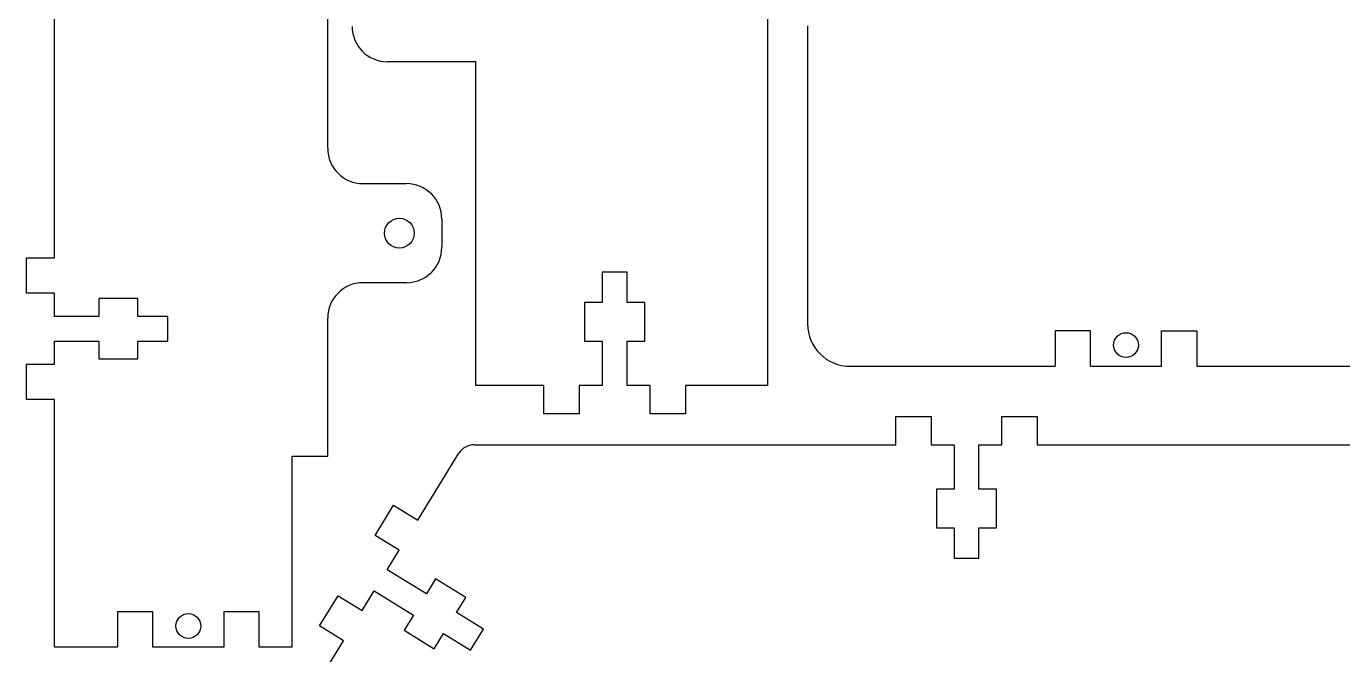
# Model space of a CAD drawing. Header units: millimetres. Extents: x -166 to 219, y -300 to 75.
# Drawn here: x -166.5 to 19.6, y -174.3 to -85.5 of the extents above; entities that cross this region are included whole.
import ezdxf

# ---------------------------------------------------------------- set-up
doc = ezdxf.new("R2010")
doc.units = ezdxf.units.MM

msp = doc.modelspace()

# ---------------------------------------------------------------- linework, layer by layer
at = {"color": 7, "linetype": 'Continuous', "lineweight": 25}
for p, q in [((-61.7, 70.72), (-61.7, -136.28)), ((-162.46, -118.25), (-162.46, -11.25)), ((-123.87, -102.75), (-123.87, -26.75)), ((-56.04, -85.45), (-56.04, -127.56)), ((-102.92, -90.53), (-115.42, -90.53)), ((-102.92, -136.28), (-102.92, -90.53)), ((-118.87, -107.75), (-112.74, -107.75)), ((-107.74, -112.75), (-107.74, -116.75)), ((-166.46, -118.25), (-162.46, -118.25)), ((-166.46, -123.25), (-166.46, -118.25)), ((-85.06, -120.28), (-85.06, -124.53)), ((-81.56, -120.28), (-85.06, -120.28)), ((-81.56, -124.53), (-81.56, -120.28)), ((-112.74, -121.75), (-118.87, -121.75)), ((-162.46, -123.25), (-166.46, -123.25)), ((-162.46, -126.5), (-162.46, -123.25)), ((-156.21, -124), (-156.21, -126.5)), ((-150.71, -124), (-156.21, -124)), ((-150.71, -126.5), (-150.71, -124)), ((-87.56, -124.53), (-87.56, -130.03)), ((-85.06, -124.53), (-87.56, -124.53)), ((-79.06, -124.53), (-81.56, -124.53)), ((-79.06, -130.03), (-79.06, -124.53)), ((-156.21, -126.5), (-162.46, -126.5)), ((-146.46, -126.5), (-150.71, -126.5)), ((-146.46, -130), (-146.46, -126.5)), ((-123.87, -146.25), (-123.87, -126.75)), ((-162.46, -130), (-156.21, -130)), ((-162.46, -133.25), (-162.46, -130)), ((-156.21, -130), (-156.21, -132.5)), ((-150.71, -130), (-146.46, -130)), ((-150.71, -132.5), (-150.71, -130)), ((-87.56, -130.03), (-85.06, -130.03)), ((-85.06, -130.03), (-85.06, -136.28)), ((-81.56, -130.03), (-79.06, -130.03)), ((-81.56, -136.28), (-81.56, -130.03)), ((-21.04, -128.56), (-21.04, -133.56)), ((-16.04, -128.56), (-21.04, -128.56)), ((-16.04, -133.56), (-16.04, -128.56)), ((-6.04, -133.56), (-6.04, -128.56)), ((-6.04, -128.56), (-1.04, -128.56)), ((-1.04, -128.56), (-1.04, -133.56)), ((-166.46, -133.25), (-162.46, -133.25)), ((-166.46, -138.25), (-166.46, -133.25)), ((-156.21, -132.5), (-150.71, -132.5)), ((-50.04, -133.56), (-21.04, -133.56)), ((-16.04, -133.56), (-6.04, -133.56)), ((-1.04, -133.56), (105.96, -133.56)), ((-93.31, -136.28), (-102.92, -136.28)), ((-93.31, -140.28), (-93.31, -136.28)), ((-88.31, -136.28), (-88.31, -140.28)), ((-85.06, -136.28), (-88.31, -136.28)), ((-78.31, -136.28), (-81.56, -136.28)), ((-78.31, -140.28), (-78.31, -136.28)), ((-61.7, -136.28), (-73.31, -136.28)), ((-73.31, -136.28), (-73.31, -140.28)), ((-162.46, -138.25), (-166.46, -138.25)), ((-162.46, -173.25), (-162.46, -138.25)), ((-88.31, -140.28), (-93.31, -140.28)), ((-73.31, -140.28), (-78.31, -140.28)), ((-43.59, -140.65), (-38.59, -140.65)), ((-43.59, -144.65), (-43.59, -140.65)), ((-38.59, -140.65), (-38.59, -144.65)), ((-28.59, -140.65), (-23.59, -140.65)), ((-28.59, -144.65), (-28.59, -140.65)), ((-23.59, -140.65), (-23.59, -144.65)), ((-103.19, -144.65), (-43.59, -144.65)), ((-38.59, -144.65), (-35.34, -144.65)), ((-35.34, -144.65), (-35.34, -150.9)), ((-31.84, -144.65), (-28.59, -144.65)), ((-31.84, -150.9), (-31.84, -144.65)), ((-23.59, -144.65), (83.41, -144.65)), ((-128.87, -173.25), (-128.87, -146.25)), ((-128.87, -146.25), (-123.87, -146.25)), ((-111.14, -155.29), (-105.32, -145.84)), ((-37.84, -150.9), (-37.84, -156.4)), ((-35.34, -150.9), (-37.84, -150.9)), ((-29.34, -150.9), (-31.84, -150.9)), ((-29.34, -156.4), (-29.34, -150.9)), ((-117.17, -157.46), (-114.55, -153.2)), ((-114.55, -153.2), (-111.14, -155.29)), ((-113.76, -159.55), (-117.17, -157.46)), ((-37.84, -156.4), (-35.34, -156.4)), ((-35.34, -156.4), (-35.34, -160.65)), ((-31.84, -156.4), (-29.34, -156.4)), ((-31.84, -160.65), (-31.84, -156.4)), ((-115.46, -162.32), (-113.76, -159.55)), ((-35.34, -160.65), (-31.84, -160.65)), ((-109.92, -165.73), (-115.46, -162.32)), ((-108.61, -163.6), (-109.92, -165.73)), ((-104.36, -166.22), (-108.61, -163.6)), ((-119, -168.07), (-117.29, -165.3)), ((-117.29, -165.3), (-111.76, -168.71)), ((-125.02, -170.23), (-122.4, -165.98)), ((-122.4, -165.98), (-119, -168.07)), ((-105.66, -168.34), (-104.36, -166.22)), ((-153.56, -168.25), (-153.56, -173.25)), ((-148.56, -168.25), (-153.56, -168.25)), ((-148.56, -173.25), (-148.56, -168.25)), ((-138.56, -168.25), (-138.56, -173.25)), ((-133.56, -168.25), (-138.56, -168.25)), ((-133.56, -173.25), (-133.56, -168.25)), ((-111.76, -168.71), (-113.07, -170.84)), ((-101.83, -170.7), (-105.66, -168.34)), ((-121.62, -172.33), (-125.02, -170.23)), ((-113.07, -170.84), (-108.81, -173.46)), ((-103.67, -173.68), (-101.83, -170.7)), ((-142.57, -206.4), (-121.62, -172.33)), ((-108.81, -173.46), (-107.5, -171.33)), ((-107.5, -171.33), (-103.67, -173.68)), ((-153.56, -173.25), (-162.46, -173.25)), ((-138.56, -173.25), (-148.56, -173.25)), ((-128.87, -173.25), (-133.56, -173.25))]:
    msp.add_line(p, q, dxfattribs=at)
for centre, radius in [((-113.74, -114.75), 2.1), ((-11.04, -130.56), 1.75), ((-143.56, -170.25), 1.75)]:
    msp.add_circle(centre, radius, dxfattribs=at)
for centre, radius, start, end in [((-115.42, -85.53), 5, 180, 270), ((-118.87, -102.75), 5, 180, 270), ((-112.74, -112.75), 5, 0, 90), ((-112.74, -116.75), 5, 270, 0), ((-118.87, -126.75), 5, 90, 180), ((-50.04, -127.56), 6, 180, 270), ((-103.19, -147.15), 2.5, 90, 148.4119)]:
    msp.add_arc(centre, radius, start, end, dxfattribs=at)

doc.saveas('drawing.dxf')
